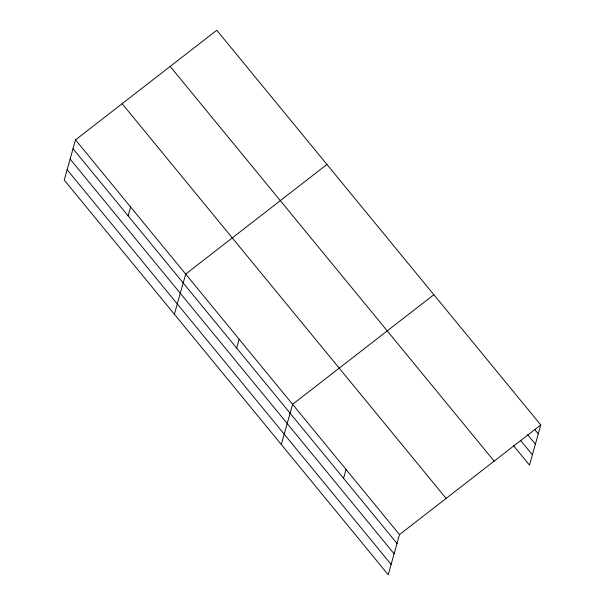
<?xml version="1.0" encoding="UTF-8"?>
<svg xmlns="http://www.w3.org/2000/svg" width="605" height="605" viewBox="0 0 605 605"><rect width="100%" height="100%" fill="white"/><g stroke="black" fill="none" stroke-linecap="round" stroke-linejoin="round"><path stroke-width="0.91" d="M75.519 139.876L64.228 180.04L388.221 574.75L399.504 534.586L540.772 424.96L216.779 30.25L75.519 139.876L399.504 534.586M128.101 215.841L130.597 206.978M174.384 314.237L185.674 274.08L326.934 164.454M236.638 348.072L239.134 339.208M281.302 444.493L292.593 404.337L433.853 294.711M343.557 478.328L346.052 469.457M540.772 424.96L529.481 465.124L513.448 445.583M534.714 429.489L538.276 433.83M527.651 434.745L535.38 444.153M520.504 440.327L532.385 454.794M170.164 66.429L494.156 461.139M122.134 103.697L446.127 498.414M73.023 148.739L397.016 543.456M70.12 159.07L394.112 553.779M67.132 169.71L391.125 564.42"/></g></svg>
